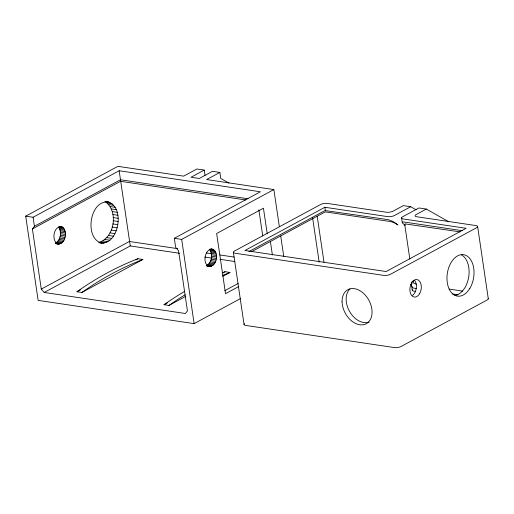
<?xml version="1.0" encoding="UTF-8"?>
<svg xmlns="http://www.w3.org/2000/svg" width="514" height="514" viewBox="0 0 514 514"><rect width="100%" height="100%" fill="white"/><g stroke="black" fill="none" stroke-linecap="round" stroke-linejoin="round"><path stroke-width="0.77" d="M103.873 243.141L98.951 242.409C114.673 237.616 118.625 211.305 105.396 201.777C126.508 202.786 119.524 247.587 99.003 242.736M60.684 243.675L55.763 242.942C60.761 239.884 61.95 232.155 58.737 227.413L63.659 228.145C67.919 233.645 64.366 246.418 55.936 243.668M211.762 266.181L206.84 265.449C211.832 262.384 213.027 254.661 209.808 249.92L214.73 250.652C218.791 255.921 215.784 268.244 207.714 266.278M409.831 259.017L404.704 224.335L405.077 223.886L459.985 231.878M412.215 281.428L411.515 284.91L412.228 290.095M405.019 225.228L402.61 223.192L402.334 222.132L403.747 221.964L462.504 230.715M240.571 298.525L194.131 323.627L38.139 300.388L25.7 216.163L33.082 217.261L119.158 170.744L260.386 191.78L174.31 238.303L175.647 247.33L178.551 250.703L187.43 310.861L185.419 313.501L44.185 292.466L41.281 289.093L32.395 228.929L34.412 226.288L120.488 179.765L248.05 198.77M25.7 216.163L117.879 166.343L183.639 176.141L196.862 168.99L204.244 170.089L205.022 175.358M32.395 228.929L120.507 181.307L245.898 199.991M204.244 170.089L191.015 177.24L199.259 178.467L212.488 171.316L219.87 172.421L220.757 178.435L228.929 183.074M219.87 172.421L206.641 179.566L273.872 189.582L279.34 226.578M41.281 289.093L129.393 241.471L177.805 248.68M44.185 292.466L130.26 245.943L179.437 253.267M76.933 291.734A484.76 308.316 -81.5 0 1 137.977 258.735L142.898 259.474A484.76 308.316 -81.5 0 0 81.848 292.466L76.933 291.734L80.441 289.832M135.869 259.878L137.977 258.735M81.848 292.466L142.898 259.474M174.31 238.303L181.693 239.402L273.872 189.582M416.147 209.821L410.705 206.731L394.424 215.527A4.838 1.606 -8.4 0 1 387.678 216.625L324.88 207.27L244.908 250.491L386.136 271.533L466.108 228.312L403.304 218.958A4.838 1.606 -8.4 0 1 402.668 216.754L418.942 207.958L426.324 209.057L447.431 221.039A19.339 12.304 -81.5 0 1 448.626 221.842M248.872 251.597L325.021 210.547L388.128 219.639L392.876 221.38L397.952 224.907L394.257 222.755L390.601 221.547L325.381 211.903M251.442 251.764L325.111 211.954M185.792 296.34L168.952 305.438L164.03 304.706L167.538 302.81M222.973 272.85L225.081 271.713L229.996 272.446L222.98 276.236M224.791 290.673L238.066 283.497M238.798 286.497L225.524 293.667L216.638 233.51L263.444 208.215L267.184 233.542M426.324 209.057L416.154 214.556A4.838 1.606 -8.4 0 0 416.79 216.754L475.906 225.562A4.838 1.606 -8.4 0 1 476.542 227.76L390.467 274.283A4.838 1.606 -8.4 0 1 383.72 275.382L235.11 253.241A4.838 1.606 -8.4 0 1 234.474 251.044L320.55 204.521A4.838 1.606 -8.4 0 1 327.289 203.422L386.406 212.231A4.838 1.606 -8.4 0 0 393.146 211.132L403.323 205.632L410.705 206.731M410.513 284.788L411.868 284.056M214.73 250.652C206.056 243.912 200.447 264.691 209.821 266.593M110.317 202.51C90.246 196.862 83.21 238.522 101.817 243.161M104.856 201.276L108.377 201.803M107.201 202.953L112.123 203.685M108.827 204.566L113.748 205.298M110.24 206.577L115.162 207.309M111.409 208.947L116.331 209.68M112.303 211.607L117.224 212.346M112.9 214.511L117.822 215.244M113.183 217.583L118.104 218.315M113.151 220.744L118.072 221.476M112.804 223.931L117.725 224.663M112.148 227.059L117.07 227.792M111.204 230.066L116.125 230.799M109.983 232.874L114.905 233.607M210.798 248.834L212.205 249.039M59.238 226.417L62.046 226.835L63.659 228.145M211.01 249.027L213.124 249.341M58.68 226.751L62.901 227.381M209.751 249.251L213.972 249.881M108.525 235.418L113.446 236.157M59.38 228.389L64.301 229.122M210.451 250.896L215.372 251.629M59.887 229.54L64.809 230.272M210.965 252.046L215.886 252.779M106.861 237.641L111.782 238.38M60.254 230.837L65.175 231.57M211.325 253.344L216.246 254.077M206.371 252.939L211.132 253.646M219.863 254.944L234.153 257.077M416.693 284.268L413.892 283.362L413.102 280.895M449.107 289.093L462.542 291.097M60.459 232.238L65.381 232.97M211.537 254.745L216.458 255.477M105.023 239.492L109.945 240.224M60.504 233.709L65.426 234.442M211.582 256.216L216.497 256.949M103.063 240.925L107.985 241.657M60.382 235.2L65.304 235.939M211.46 257.707L216.381 258.439M204.816 257.051L211.158 257.996M219.883 259.294L234.949 261.542M416.7 288.611L412.8 287.891L411.605 285.906M452.429 293.937L457.987 294.766M101.02 241.901L105.942 242.634M60.106 236.678L65.021 237.41M211.177 259.184L216.098 259.917M59.669 238.091L64.591 238.824M210.74 260.598L215.662 261.33M415.537 291.38L413.963 291.149A4.838 1.606 -8.4 0 1 412.369 289.716M59.091 239.402L64.012 240.134M210.168 261.909L215.083 262.641M58.39 240.578L63.312 241.31M209.468 263.078L214.389 263.817M57.587 241.574L62.509 242.306M208.665 264.08L213.58 264.813M56.707 242.37L61.629 243.103M207.778 264.877L212.7 265.609M55.518 243.283L58.75 244.086M206.589 265.789L207.997 265.995M56.206 243.482L59.72 244.009M206.577 265.886L210.791 266.515M56.405 243.707L57.812 243.912M62.046 226.835C53.983 225.357 51.252 239.183 56.925 243.495M405.122 225.138L404.704 224.335M130.26 245.943L119.158 170.744M477.641 226.61L488.3 298.807M401.569 217.904L402.231 222.401M324.88 207.27L325.362 210.567M317.202 216.221L323.981 262.134M312.628 217.865L319.175 262.191M280.734 236.022L283.754 256.492M270.396 241.516L272.388 254.976M258.87 209.853L262.731 235.977M233.375 252.194L244.034 324.385M181.693 239.402L194.131 323.627M33.082 217.261L34.412 226.288M164.03 304.706A484.76 308.316 -81.5 0 1 184.07 291.714M222.119 272.87A484.76 308.316 -81.5 0 1 225.081 271.713M168.952 305.438A484.76 308.316 -81.5 0 1 185.201 294.734M222.607 275.42A484.76 308.316 -81.5 0 1 229.996 272.446M244.548 323.614A4.838 1.606 -8.4 0 0 245.769 325.439L394.386 347.573A4.838 1.606 -8.4 0 0 401.126 346.475L487.201 299.951A4.838 1.606 -8.4 0 0 488.197 298.454M414.637 280.432A8.867 5.641 -81.5 0 1 412.607 295.389M461.296 254.796A20.952 13.325 -81.5 0 1 468.71 276.95A20.952 13.325 -81.5 0 1 454.851 295.421M368.975 322.13A19.339 13.473 61.6 0 1 349.591 311.471A19.339 13.473 61.6 0 1 350.008 288.881M419.694 293.565A8.867 5.641 -81.5 0 0 417.034 279.552A8.867 5.641 -81.5 0 0 410.088 291.791A8.867 5.641 -81.5 0 0 419.694 293.565M342.073 301.802A19.339 13.473 61.6 0 0 364.908 324.328A19.339 13.473 61.6 0 0 364.22 294.008A19.339 13.473 61.6 0 0 342.073 301.802M469.86 288.354A20.952 13.325 -81.5 0 0 464.277 254.815A20.952 13.325 -81.5 0 0 447.347 283.053A20.952 13.325 -81.5 0 0 469.86 288.354"/></g></svg>
